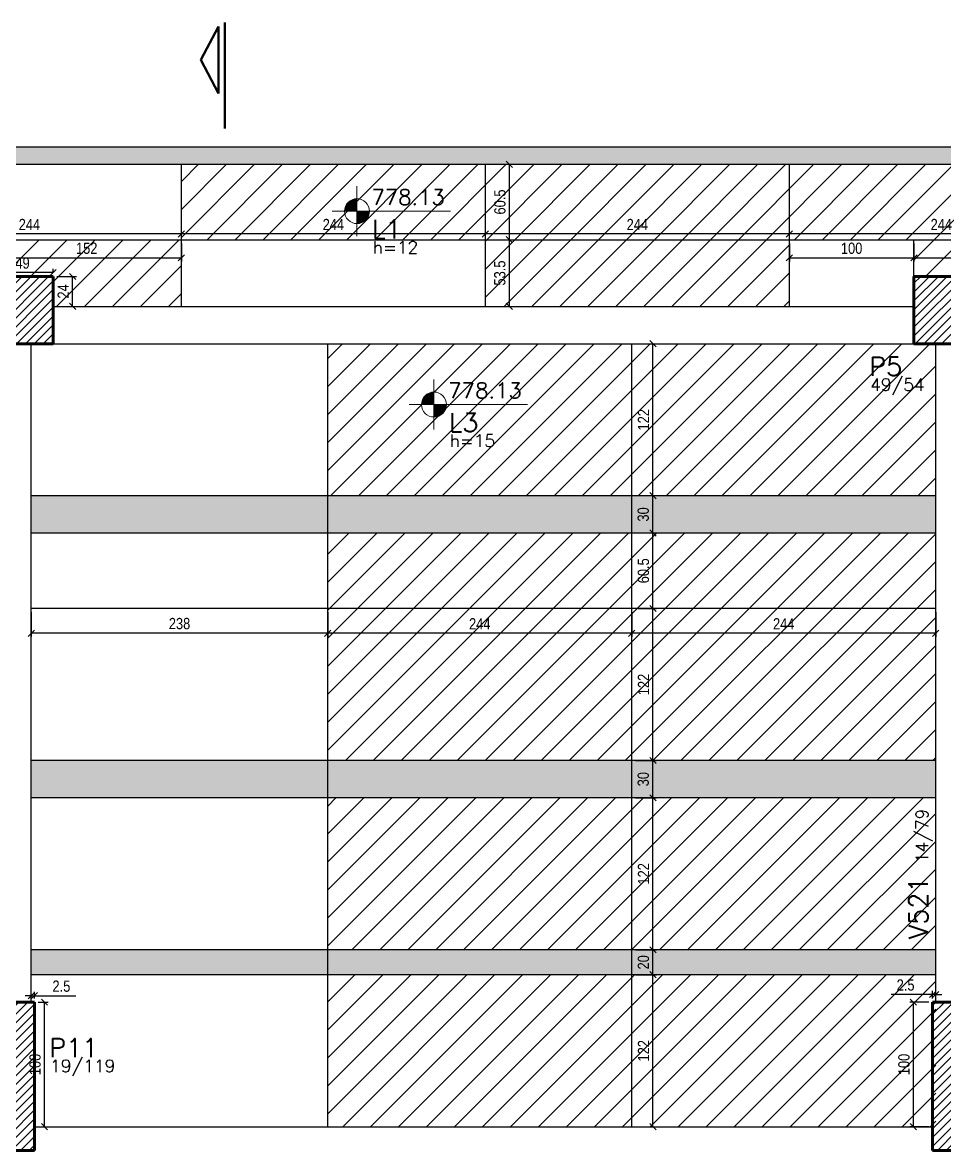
# Model space of a CAD drawing. Extents: x 8513 to 14085, y 7177 to 10799.
# Drawn here: x 10647 to 11387, y 9009 to 9914 of the extents above; entities that cross this region are included whole.
import ezdxf

# ---------------------------------------------------------------- set-up
doc = ezdxf.new("R2010")
doc.units = 0
doc.layers.add('COTA', color=241, linetype='Continuous')
doc.layers.add('Painéis', color=200, linetype='Continuous')
for name, color, linetype, lineweight in [('EST-LAJE-TEXT', 7, 'Continuous', 9), ('EST-PILAR', 7, 'Continuous', 9), ('EST-PILAR-CUT', 7, 'Continuous', 60), ('EST-PILAR-TEXT', 7, 'Continuous', 9), ('EST-SIMB', 7, 'Continuous', 9), ('EST-VIGA', 7, 'Continuous', 30), ('EST-VIGA-TEXT', 7, 'Continuous', 9), ('Hachura', 253, 'Continuous', 9), ('REAPROVEITAMENTO', 7, 'Continuous', 9)]:
    doc.layers.add(name, color=color, linetype=linetype, lineweight=lineweight)
doc.styles.add('COTA TECNICA-50', font='techl___.ttf', dxfattribs={"height": 9})
doc.styles.add('RomanS_IV50', font='romans_IV50.ttf', dxfattribs={"height": 11.25})
doc.styles.add('RomanS_IV50_B', font='', dxfattribs={"height": 18.75})
doc.styles.add('RomanS_IV50_B_1', font='', dxfattribs={"height": 22.5})
doc.styles.get('RomanS_IV50_B').set_extended_font_data('RomanS_IV50', bold=True)
doc.styles.get('RomanS_IV50_B_1').set_extended_font_data('RomanS_IV50', bold=True)
doc.dimstyles.new('PAINEL', dxfattribs={"dimtxt": 9, "dimasz": 5, "dimexe": 3, "dimexo": 3, "dimgap": 3, "dimtad": 1, "dimdec": 1, "dimzin": 12, "dimdsep": 46, "dimtxsty": 'COTA TECNICA-50', "dimblk": 'OBLIQUE', "dimcen": 0, "dimclrd": 4, "dimclre": 4, "dimclrt": 1, "dimadec": 1, "dimazin": 3, "dimtfac": 1, "dimtdec": 1, "dimtmove": 0, "dimatfit": 3, "dimldrblk": 'OBLIQUE', "dimfxl": 1, "dimtolj": 1, "dimtzin": 12, "dimarcsym": 0})
pattern_1 = [(45, (9894.671, 8930.102), (-3.535534, 3.535534), [])]

# ---------------------------------------------------------------- blocks, each defined once
blk = doc.blocks.new('TQS - Pilar retangular - 19_0 x 119_0-2610841-2º PAVIMENTO')
at = {"layer": 'EST-PILAR'}
h = blk.add_hatch(dxfattribs=at)
h.set_pattern_fill('FP_2', color=256, style=0, pattern_type=2)
h.set_pattern_definition([(45, (-1492, -138), (-3.535534, 3.535534), [])])
h.paths.add_polyline_path([(9.5, -59.5), (9.5, 59.5), (-9.5, 59.5), (-9.5, -59.5), (-0.53, -59.5)], flags=0)
at = {"layer": 'EST-PILAR-CUT'}
for p, q in [((-9.5, 59.5), (9.5, 59.5)), ((-9.5, -59.5), (-9.5, 59.5)), ((9.5, 59.5), (9.5, -59.5)), ((9.5, -59.5), (-9.5, -59.5))]:
    blk.add_line(p, q, dxfattribs=at)
blk = doc.blocks.new('FA_Floor_TAG_SURVEY_R01 - NIV_TIT_H_TXT1__TXT2-2303193-2º PAVIMENTO')
at = {"layer": 'EST-LAJE-TEXT'}
h = blk.add_hatch(color=256, dxfattribs=at)
edge = h.paths.add_edge_path(flags=0)
edge.add_line((-0.28, 0.405), (-0.48, 0.405))
edge.add_arc((-0.28, 0.405), 0.2, 90, 180, ccw=False)
edge.add_line((-0.28, 0.605), (-0.28, 0.405))
h = blk.add_hatch(color=256, dxfattribs=at)
edge = h.paths.add_edge_path(flags=0)
edge.add_line((-0.28, 0.405), (-0.08, 0.405))
edge.add_arc((-0.28, 0.405), 0.2, -90, 0, ccw=False)
edge.add_line((-0.28, 0.205), (-0.28, 0.405))
for p, q in [((-0.28, 0.005), (-0.28, 0.805)), ((-0.28, 0.405), (-0.68, 0.405)), ((-0.28, 0.405), (1.22, 0.405))]:
    blk.add_line(p, q, dxfattribs=at)
blk.add_circle((-0.28, 0.405), 0.2, dxfattribs=at)
blk = doc.blocks.new('Section - SETA_SEM NUMERO-2368619-2º PAVIMENTO')
at = {"layer": 'EST-SIMB', "lineweight": 50}
for p, q in [((-1.138, 0.103), (-0.6, 0.389)), ((-0.6, 0.389), (-0.062, 0.103)), ((0, 0), (-1.2, 0)), ((-1.138, 0.103), (-0.062, 0.103)), ((0, 0), (0.5, 0))]:
    blk.add_line(p, q, dxfattribs=at)
blk = doc.blocks.new('_Oblique')
at = {"color": 0, "linetype": 'ByBlock', "lineweight": -2}
blk.add_line((-0.5, -0.5), (0.5, 0.5), dxfattribs=at)
blk = doc.blocks.new('*D20')
at = {"layer": 'COTA', "color": 4, "lineweight": -2, "transparency": 16777216}
for p, q in [((10659.17, 9127.6), (10667.32, 9127.6)), ((10664.32, 9027.6), (10664.32, 9127.6)), ((10659.17, 9027.6), (10667.32, 9027.6))]:
    blk.add_line(p, q, dxfattribs=at)
at = {"layer": 'Defpoints', "color": 0, "transparency": 16777216}
for p in [(10656.17, 9127.6), (10664.32, 9127.6), (10656.17, 9027.6)]:
    blk.add_point(p, dxfattribs=at)
at = {"layer": 'COTA', "color": 4, "lineweight": -2, "transparency": 16777216, "xscale": 5, "yscale": 5, "zscale": 5}
for p, rotation in [((10664.32, 9127.6), 90), ((10664.32, 9027.6), 270)]:
    blk.add_blockref('_Oblique', p, dxfattribs=dict(at, rotation=rotation))
at = {"layer": 'COTA', "color": 1, "transparency": 16777216, "insert": (10656.73, 9077.6), "char_height": 9, "attachment_point": 5, "rotation": 90, "style": 'COTA TECNICA-50'}
blk.add_mtext('\\A1;100', dxfattribs=at)
blk = doc.blocks.new('*D21')
at = {"layer": 'COTA', "color": 4, "lineweight": -2, "transparency": 16777216}
for p, q in [((10653.67, 9130.6), (10653.67, 9135.81)), ((10656.17, 9130.6), (10656.17, 9135.81)), ((10653.67, 9132.81), (10648.67, 9132.81)), ((10653.67, 9132.81), (10656.17, 9132.81)), ((10656.17, 9132.81), (10689.53, 9132.81))]:
    blk.add_line(p, q, dxfattribs=at)
at = {"layer": 'Defpoints', "color": 0, "transparency": 16777216}
for p in [(10653.67, 9127.6), (10656.17, 9132.81), (10656.17, 9127.6)]:
    blk.add_point(p, dxfattribs=at)
at = {"layer": 'COTA', "color": 4, "lineweight": -2, "transparency": 16777216, "xscale": 5, "yscale": 5, "zscale": 5}
blk.add_blockref('_Oblique', (10653.67, 9132.81), dxfattribs=at)
at = {"layer": 'COTA', "color": 4, "lineweight": -2, "transparency": 16777216, "xscale": 5, "yscale": 5, "zscale": 5, "rotation": 180}
blk.add_blockref('_Oblique', (10656.17, 9132.81), dxfattribs=at)
at = {"layer": 'COTA', "color": 1, "transparency": 16777216, "insert": (10677.85, 9140.41), "char_height": 9, "attachment_point": 5, "style": 'COTA TECNICA-50'}
blk.add_mtext('\\A1;2.5', dxfattribs=at)
blk = doc.blocks.new('*D22')
at = {"layer": 'COTA', "color": 4, "lineweight": -2, "transparency": 16777216}
for p, q in [((11374.17, 9127.6), (11358.78, 9127.6)), ((11361.78, 9027.6), (11361.78, 9127.6)), ((11374.17, 9027.6), (11358.78, 9027.6))]:
    blk.add_line(p, q, dxfattribs=at)
at = {"layer": 'Defpoints', "color": 0, "transparency": 16777216}
for p in [(11361.78, 9127.6), (11377.17, 9127.6), (11377.17, 9027.6)]:
    blk.add_point(p, dxfattribs=at)
at = {"layer": 'COTA', "color": 4, "lineweight": -2, "transparency": 16777216, "xscale": 5, "yscale": 5, "zscale": 5}
for p, rotation in [((11361.78, 9127.6), 90), ((11361.78, 9027.6), 270)]:
    blk.add_blockref('_Oblique', p, dxfattribs=dict(at, rotation=rotation))
at = {"layer": 'COTA', "color": 1, "transparency": 16777216, "insert": (11354.19, 9077.6), "char_height": 9, "attachment_point": 5, "rotation": 90, "style": 'COTA TECNICA-50'}
blk.add_mtext('\\A1;100', dxfattribs=at)
blk = doc.blocks.new('*D23')
at = {"layer": 'COTA', "color": 4, "lineweight": -2, "transparency": 16777216}
for p, q in [((11377.17, 9130.6), (11377.17, 9136.73)), ((11379.67, 9130.6), (11379.67, 9136.73)), ((11377.17, 9133.73), (11343.82, 9133.73)), ((11379.67, 9133.73), (11377.17, 9133.73)), ((11379.67, 9133.73), (11384.67, 9133.73))]:
    blk.add_line(p, q, dxfattribs=at)
at = {"layer": 'Defpoints', "color": 0, "transparency": 16777216}
for p in [(11377.17, 9133.73), (11377.17, 9127.6), (11379.67, 9127.6)]:
    blk.add_point(p, dxfattribs=at)
at = {"layer": 'COTA', "color": 4, "lineweight": -2, "transparency": 16777216, "xscale": 5, "yscale": 5, "zscale": 5}
blk.add_blockref('_Oblique', (11377.17, 9133.73), dxfattribs=at)
at = {"layer": 'COTA', "color": 4, "lineweight": -2, "transparency": 16777216, "xscale": 5, "yscale": 5, "zscale": 5, "rotation": 180}
blk.add_blockref('_Oblique', (11379.67, 9133.73), dxfattribs=at)
at = {"layer": 'COTA', "color": 1, "transparency": 16777216, "insert": (11355.49, 9141.33), "char_height": 9, "attachment_point": 5, "style": 'COTA TECNICA-50'}
blk.add_mtext('\\A1;2.5', dxfattribs=at)
blk = doc.blocks.new('*D53')
at = {"layer": 'COTA', "color": 4, "lineweight": -2, "transparency": 16777216}
for p, q in [((10622.17, 9713.1), (10622.17, 9716.21)), ((10671.17, 9713.1), (10671.17, 9716.21)), ((10671.17, 9713.21), (10622.17, 9713.21))]:
    blk.add_line(p, q, dxfattribs=at)
at = {"layer": 'Defpoints', "color": 0, "transparency": 16777216}
for p in [(10622.17, 9713.21), (10622.17, 9710.1), (10671.17, 9710.1)]:
    blk.add_point(p, dxfattribs=at)
at = {"layer": 'COTA', "color": 4, "lineweight": -2, "transparency": 16777216, "xscale": 5, "yscale": 5, "zscale": 5, "rotation": 180}
blk.add_blockref('_Oblique', (10622.17, 9713.21), dxfattribs=at)
at = {"layer": 'COTA', "color": 4, "lineweight": -2, "transparency": 16777216, "xscale": 5, "yscale": 5, "zscale": 5}
blk.add_blockref('_Oblique', (10671.17, 9713.21), dxfattribs=at)
at = {"layer": 'COTA', "color": 1, "transparency": 16777216, "insert": (10646.67, 9720.8), "char_height": 9, "attachment_point": 5, "style": 'COTA TECNICA-50'}
blk.add_mtext('\\A1;49', dxfattribs=at)
blk = doc.blocks.new('*D54')
at = {"layer": 'COTA', "color": 4, "lineweight": -2, "transparency": 16777216}
for p, q in [((10674.17, 9710.1), (10689.87, 9710.1)), ((10686.87, 9686.1), (10686.87, 9710.1)), ((10674.17, 9686.1), (10689.87, 9686.1))]:
    blk.add_line(p, q, dxfattribs=at)
at = {"layer": 'Defpoints', "color": 0, "transparency": 16777216}
for p in [(10671.17, 9710.1), (10686.87, 9710.1), (10671.17, 9686.1)]:
    blk.add_point(p, dxfattribs=at)
at = {"layer": 'COTA', "color": 4, "lineweight": -2, "transparency": 16777216, "xscale": 5, "yscale": 5, "zscale": 5}
for p, rotation in [((10686.87, 9710.1), 90), ((10686.87, 9686.1), 270)]:
    blk.add_blockref('_Oblique', p, dxfattribs=dict(at, rotation=rotation))
at = {"layer": 'COTA', "color": 1, "transparency": 16777216, "insert": (10679.3, 9698.1), "char_height": 9, "attachment_point": 5, "rotation": 90, "style": 'COTA TECNICA-50'}
blk.add_mtext('\\A1;24', dxfattribs=at)
blk = doc.blocks.new('*D55')
at = {"layer": 'COTA', "color": 4, "lineweight": -2, "transparency": 16777216}
for p, q in [((10622.17, 9713.1), (10622.17, 9716.21)), ((10671.17, 9713.1), (10671.17, 9716.21)), ((10671.17, 9713.21), (10622.17, 9713.21))]:
    blk.add_line(p, q, dxfattribs=at)
at = {"layer": 'Defpoints', "color": 0, "transparency": 16777216}
for p in [(10622.17, 9713.21), (10622.17, 9710.1), (10671.17, 9710.1)]:
    blk.add_point(p, dxfattribs=at)
at = {"layer": 'COTA', "color": 4, "lineweight": -2, "transparency": 16777216, "xscale": 5, "yscale": 5, "zscale": 5, "rotation": 180}
blk.add_blockref('_Oblique', (10622.17, 9713.21), dxfattribs=at)
at = {"layer": 'COTA', "color": 4, "lineweight": -2, "transparency": 16777216, "xscale": 5, "yscale": 5, "zscale": 5}
blk.add_blockref('_Oblique', (10671.17, 9713.21), dxfattribs=at)
at = {"layer": 'COTA', "color": 1, "transparency": 16777216, "insert": (10646.67, 9720.8), "char_height": 9, "attachment_point": 5, "style": 'COTA TECNICA-50'}
blk.add_mtext('\\A1;49', dxfattribs=at)
blk = doc.blocks.new('*D56')
at = {"layer": 'COTA', "color": 4, "lineweight": -2, "transparency": 16777216}
for p, q in [((10674.17, 9710.1), (10689.87, 9710.1)), ((10686.87, 9686.1), (10686.87, 9710.1)), ((10674.17, 9686.1), (10689.87, 9686.1))]:
    blk.add_line(p, q, dxfattribs=at)
at = {"layer": 'Defpoints', "color": 0, "transparency": 16777216}
for p in [(10671.17, 9710.1), (10686.87, 9710.1), (10671.17, 9686.1)]:
    blk.add_point(p, dxfattribs=at)
at = {"layer": 'COTA', "color": 4, "lineweight": -2, "transparency": 16777216, "xscale": 5, "yscale": 5, "zscale": 5}
for p, rotation in [((10686.87, 9710.1), 90), ((10686.87, 9686.1), 270)]:
    blk.add_blockref('_Oblique', p, dxfattribs=dict(at, rotation=rotation))
at = {"layer": 'COTA', "color": 1, "transparency": 16777216, "insert": (10679.3, 9698.1), "char_height": 9, "attachment_point": 5, "rotation": 90, "style": 'COTA TECNICA-50'}
blk.add_mtext('\\A1;24', dxfattribs=at)
blk = doc.blocks.new('*D65')
at = {"layer": 'COTA', "color": 4, "lineweight": -2, "transparency": 16777216}
blk.add_line((11506.17, 9744.23), (11262.17, 9744.23), dxfattribs=at)
at = {"layer": 'Defpoints', "color": 0, "transparency": 16777216}
for p in [(11262.17, 9744.23), (11262.17, 9744.23), (11506.17, 9744.23)]:
    blk.add_point(p, dxfattribs=at)
at = {"layer": 'COTA', "color": 4, "lineweight": -2, "transparency": 16777216, "xscale": 5, "yscale": 5, "zscale": 5, "rotation": 180}
blk.add_blockref('_Oblique', (11262.17, 9744.23), dxfattribs=at)
at = {"layer": 'COTA', "color": 4, "lineweight": -2, "transparency": 16777216, "xscale": 5, "yscale": 5, "zscale": 5}
blk.add_blockref('_Oblique', (11506.17, 9744.23), dxfattribs=at)
at = {"layer": 'COTA', "color": 1, "transparency": 16777216, "insert": (11384.17, 9751.79), "char_height": 9, "attachment_point": 5, "style": 'COTA TECNICA-50'}
blk.add_mtext('\\A1;244', dxfattribs=at)
blk = doc.blocks.new('*D66')
at = {"layer": 'COTA', "color": 4, "lineweight": -2, "transparency": 16777216}
for p, q in [((11018.17, 9742.6), (11018.17, 9747.23)), ((11262.17, 9744.23), (11018.17, 9744.23))]:
    blk.add_line(p, q, dxfattribs=at)
at = {"layer": 'Defpoints', "color": 0, "transparency": 16777216}
for p in [(11018.17, 9744.23), (11262.17, 9744.23), (11018.17, 9739.6)]:
    blk.add_point(p, dxfattribs=at)
at = {"layer": 'COTA', "color": 4, "lineweight": -2, "transparency": 16777216, "xscale": 5, "yscale": 5, "zscale": 5, "rotation": 180}
blk.add_blockref('_Oblique', (11018.17, 9744.23), dxfattribs=at)
at = {"layer": 'COTA', "color": 4, "lineweight": -2, "transparency": 16777216, "xscale": 5, "yscale": 5, "zscale": 5}
blk.add_blockref('_Oblique', (11262.17, 9744.23), dxfattribs=at)
at = {"layer": 'COTA', "color": 1, "transparency": 16777216, "insert": (11140.17, 9751.79), "char_height": 9, "attachment_point": 5, "style": 'COTA TECNICA-50'}
blk.add_mtext('\\A1;244', dxfattribs=at)
blk = doc.blocks.new('*D67')
at = {"layer": 'COTA', "color": 4, "lineweight": -2, "transparency": 16777216}
for p, q in [((10774.17, 9742.6), (10774.17, 9747.23)), ((11018.17, 9744.23), (10774.17, 9744.23)), ((11018.17, 9742.6), (11018.17, 9747.23))]:
    blk.add_line(p, q, dxfattribs=at)
at = {"layer": 'Defpoints', "color": 0, "transparency": 16777216}
for p in [(10774.17, 9744.23), (10774.17, 9739.6), (11018.17, 9739.6)]:
    blk.add_point(p, dxfattribs=at)
at = {"layer": 'COTA', "color": 4, "lineweight": -2, "transparency": 16777216, "xscale": 5, "yscale": 5, "zscale": 5, "rotation": 180}
blk.add_blockref('_Oblique', (10774.17, 9744.23), dxfattribs=at)
at = {"layer": 'COTA', "color": 4, "lineweight": -2, "transparency": 16777216, "xscale": 5, "yscale": 5, "zscale": 5}
blk.add_blockref('_Oblique', (11018.17, 9744.23), dxfattribs=at)
at = {"layer": 'COTA', "color": 1, "transparency": 16777216, "insert": (10896.17, 9751.79), "char_height": 9, "attachment_point": 5, "style": 'COTA TECNICA-50'}
blk.add_mtext('\\A1;244', dxfattribs=at)
blk = doc.blocks.new('*D68')
at = {"layer": 'COTA', "color": 4, "lineweight": -2, "transparency": 16777216}
for p, q in [((10530.17, 9742.6), (10530.17, 9747.23)), ((10774.17, 9744.23), (10530.17, 9744.23)), ((10774.17, 9742.6), (10774.17, 9747.23))]:
    blk.add_line(p, q, dxfattribs=at)
at = {"layer": 'Defpoints', "color": 0, "transparency": 16777216}
for p in [(10530.17, 9744.23), (10530.17, 9739.6), (10774.17, 9739.6)]:
    blk.add_point(p, dxfattribs=at)
at = {"layer": 'COTA', "color": 4, "lineweight": -2, "transparency": 16777216, "xscale": 5, "yscale": 5, "zscale": 5, "rotation": 180}
blk.add_blockref('_Oblique', (10530.17, 9744.23), dxfattribs=at)
at = {"layer": 'COTA', "color": 4, "lineweight": -2, "transparency": 16777216, "xscale": 5, "yscale": 5, "zscale": 5}
blk.add_blockref('_Oblique', (10774.17, 9744.23), dxfattribs=at)
at = {"layer": 'COTA', "color": 1, "transparency": 16777216, "insert": (10652.17, 9751.79), "char_height": 9, "attachment_point": 5, "style": 'COTA TECNICA-50'}
blk.add_mtext('\\A1;244', dxfattribs=at)
blk = doc.blocks.new('*D72')
at = {"layer": 'COTA', "color": 4, "lineweight": -2, "transparency": 16777216}
for p, q in [((10622.17, 9736.6), (10622.17, 9722.09)), ((10774.17, 9736.6), (10774.17, 9722.09)), ((10622.17, 9725.09), (10774.17, 9725.09))]:
    blk.add_line(p, q, dxfattribs=at)
at = {"layer": 'Defpoints', "color": 0, "transparency": 16777216}
for p in [(10622.17, 9739.6), (10774.17, 9739.6), (10774.17, 9725.09)]:
    blk.add_point(p, dxfattribs=at)
at = {"layer": 'COTA', "color": 4, "lineweight": -2, "transparency": 16777216, "xscale": 5, "yscale": 5, "zscale": 5, "rotation": 180}
blk.add_blockref('_Oblique', (10622.17, 9725.09), dxfattribs=at)
at = {"layer": 'COTA', "color": 4, "lineweight": -2, "transparency": 16777216, "xscale": 5, "yscale": 5, "zscale": 5}
blk.add_blockref('_Oblique', (10774.17, 9725.09), dxfattribs=at)
at = {"layer": 'COTA', "color": 1, "transparency": 16777216, "insert": (10698.17, 9732.69), "char_height": 9, "attachment_point": 5, "style": 'COTA TECNICA-50'}
blk.add_mtext('\\A1;152', dxfattribs=at)
blk = doc.blocks.new('*D74')
at = {"layer": 'COTA', "color": 4, "lineweight": -2, "transparency": 16777216}
for p, q in [((10622.17, 9736.6), (10622.17, 9722.09)), ((10774.17, 9736.6), (10774.17, 9722.09)), ((10622.17, 9725.09), (10774.17, 9725.09))]:
    blk.add_line(p, q, dxfattribs=at)
at = {"layer": 'Defpoints', "color": 0, "transparency": 16777216}
for p in [(10622.17, 9739.6), (10774.17, 9739.6), (10774.17, 9725.09)]:
    blk.add_point(p, dxfattribs=at)
at = {"layer": 'COTA', "color": 4, "lineweight": -2, "transparency": 16777216, "xscale": 5, "yscale": 5, "zscale": 5, "rotation": 180}
blk.add_blockref('_Oblique', (10622.17, 9725.09), dxfattribs=at)
at = {"layer": 'COTA', "color": 4, "lineweight": -2, "transparency": 16777216, "xscale": 5, "yscale": 5, "zscale": 5}
blk.add_blockref('_Oblique', (10774.17, 9725.09), dxfattribs=at)
at = {"layer": 'COTA', "color": 1, "transparency": 16777216, "insert": (10698.17, 9732.69), "char_height": 9, "attachment_point": 5, "style": 'COTA TECNICA-50'}
blk.add_mtext('\\A1;152', dxfattribs=at)
blk = doc.blocks.new('*D77')
at = {"layer": 'COTA', "color": 4, "lineweight": -2, "transparency": 16777216}
for p, q in [((11262.17, 9736.6), (11262.17, 9722.09)), ((11362.17, 9736.6), (11362.17, 9722.09)), ((11262.17, 9725.09), (11362.17, 9725.09))]:
    blk.add_line(p, q, dxfattribs=at)
at = {"layer": 'Defpoints', "color": 0, "transparency": 16777216}
for p in [(11262.17, 9739.6), (11362.17, 9739.6), (11362.17, 9725.09)]:
    blk.add_point(p, dxfattribs=at)
at = {"layer": 'COTA', "color": 4, "lineweight": -2, "transparency": 16777216, "xscale": 5, "yscale": 5, "zscale": 5, "rotation": 180}
blk.add_blockref('_Oblique', (11262.17, 9725.09), dxfattribs=at)
at = {"layer": 'COTA', "color": 4, "lineweight": -2, "transparency": 16777216, "xscale": 5, "yscale": 5, "zscale": 5}
blk.add_blockref('_Oblique', (11362.17, 9725.09), dxfattribs=at)
at = {"layer": 'COTA', "color": 1, "transparency": 16777216, "insert": (11312.17, 9732.68), "char_height": 9, "attachment_point": 5, "style": 'COTA TECNICA-50'}
blk.add_mtext('\\A1;100', dxfattribs=at)
blk = doc.blocks.new('*D78')
at = {"layer": 'COTA', "color": 4, "lineweight": -2, "transparency": 16777216}
for p, q in [((11362.17, 9736.6), (11362.17, 9722.09)), ((11506.17, 9736.6), (11506.17, 9722.09)), ((11362.17, 9725.09), (11506.17, 9725.09))]:
    blk.add_line(p, q, dxfattribs=at)
at = {"layer": 'Defpoints', "color": 0, "transparency": 16777216}
for p in [(11362.17, 9739.6), (11506.17, 9739.6), (11506.17, 9725.09)]:
    blk.add_point(p, dxfattribs=at)
at = {"layer": 'COTA', "color": 4, "lineweight": -2, "transparency": 16777216, "xscale": 5, "yscale": 5, "zscale": 5, "rotation": 180}
blk.add_blockref('_Oblique', (11362.17, 9725.09), dxfattribs=at)
at = {"layer": 'COTA', "color": 4, "lineweight": -2, "transparency": 16777216, "xscale": 5, "yscale": 5, "zscale": 5}
blk.add_blockref('_Oblique', (11506.17, 9725.09), dxfattribs=at)
at = {"layer": 'COTA', "color": 1, "transparency": 16777216, "insert": (11434.17, 9732.65), "char_height": 9, "attachment_point": 5, "style": 'COTA TECNICA-50'}
blk.add_mtext('\\A1;144', dxfattribs=at)
blk = doc.blocks.new('*D90')
at = {"layer": 'COTA', "color": 4, "lineweight": -2, "transparency": 16777216}
for p, q in [((11135.67, 9440.6), (11135.67, 9420.72)), ((11379.67, 9440.6), (11379.67, 9420.72)), ((11379.67, 9423.72), (11135.67, 9423.72))]:
    blk.add_line(p, q, dxfattribs=at)
at = {"layer": 'Defpoints', "color": 0, "transparency": 16777216}
for p in [(11135.67, 9443.6), (11379.67, 9443.6), (11135.67, 9423.72)]:
    blk.add_point(p, dxfattribs=at)
at = {"layer": 'COTA', "color": 4, "lineweight": -2, "transparency": 16777216, "xscale": 5, "yscale": 5, "zscale": 5, "rotation": 180}
blk.add_blockref('_Oblique', (11135.67, 9423.72), dxfattribs=at)
at = {"layer": 'COTA', "color": 4, "lineweight": -2, "transparency": 16777216, "xscale": 5, "yscale": 5, "zscale": 5}
blk.add_blockref('_Oblique', (11379.67, 9423.72), dxfattribs=at)
at = {"layer": 'COTA', "color": 1, "transparency": 16777216, "insert": (11257.67, 9431.29), "char_height": 9, "attachment_point": 5, "style": 'COTA TECNICA-50'}
blk.add_mtext('\\A1;244', dxfattribs=at)
blk = doc.blocks.new('*D91')
at = {"layer": 'COTA', "color": 4, "lineweight": -2, "transparency": 16777216}
for p, q in [((10891.67, 9440.6), (10891.67, 9420.72)), ((11135.67, 9440.6), (11135.67, 9420.72)), ((11135.67, 9423.72), (10891.67, 9423.72))]:
    blk.add_line(p, q, dxfattribs=at)
at = {"layer": 'Defpoints', "color": 0, "transparency": 16777216}
for p in [(10891.67, 9443.6), (11135.67, 9443.6), (10891.67, 9423.72)]:
    blk.add_point(p, dxfattribs=at)
at = {"layer": 'COTA', "color": 4, "lineweight": -2, "transparency": 16777216, "xscale": 5, "yscale": 5, "zscale": 5, "rotation": 180}
blk.add_blockref('_Oblique', (10891.67, 9423.72), dxfattribs=at)
at = {"layer": 'COTA', "color": 4, "lineweight": -2, "transparency": 16777216, "xscale": 5, "yscale": 5, "zscale": 5}
blk.add_blockref('_Oblique', (11135.67, 9423.72), dxfattribs=at)
at = {"layer": 'COTA', "color": 1, "transparency": 16777216, "insert": (11013.67, 9431.29), "char_height": 9, "attachment_point": 5, "style": 'COTA TECNICA-50'}
blk.add_mtext('\\A1;244', dxfattribs=at)
blk = doc.blocks.new('*D92')
at = {"layer": 'COTA', "color": 4, "lineweight": -2, "transparency": 16777216}
for p, q in [((10653.67, 9440.6), (10653.67, 9420.72)), ((10891.67, 9440.6), (10891.67, 9420.72)), ((10891.67, 9423.72), (10653.67, 9423.72))]:
    blk.add_line(p, q, dxfattribs=at)
at = {"layer": 'Defpoints', "color": 0, "transparency": 16777216}
for p in [(10653.67, 9443.6), (10891.67, 9443.6), (10653.67, 9423.72)]:
    blk.add_point(p, dxfattribs=at)
at = {"layer": 'COTA', "color": 4, "lineweight": -2, "transparency": 16777216, "xscale": 5, "yscale": 5, "zscale": 5, "rotation": 180}
blk.add_blockref('_Oblique', (10653.67, 9423.72), dxfattribs=at)
at = {"layer": 'COTA', "color": 4, "lineweight": -2, "transparency": 16777216, "xscale": 5, "yscale": 5, "zscale": 5}
blk.add_blockref('_Oblique', (10891.67, 9423.72), dxfattribs=at)
at = {"layer": 'COTA', "color": 1, "transparency": 16777216, "insert": (10772.67, 9431.44), "char_height": 9, "attachment_point": 5, "style": 'COTA TECNICA-50'}
blk.add_mtext('\\A1;238', dxfattribs=at)
blk = doc.blocks.new('*D197')
at = {"layer": 'COTA', "color": 4, "lineweight": -2, "transparency": 16777216}
for p, q in [((11021.17, 9739.6), (11040.49, 9739.6)), ((11037.49, 9686.1), (11037.49, 9739.6)), ((11021.17, 9686.1), (11040.49, 9686.1))]:
    blk.add_line(p, q, dxfattribs=at)
at = {"layer": 'Defpoints', "color": 0, "transparency": 16777216}
for p in [(11018.17, 9739.6), (11037.49, 9739.6), (11018.17, 9686.1)]:
    blk.add_point(p, dxfattribs=at)
at = {"layer": 'COTA', "color": 4, "lineweight": -2, "transparency": 16777216, "xscale": 5, "yscale": 5, "zscale": 5}
for p, rotation in [((11037.49, 9739.6), 90), ((11037.49, 9686.1), 270)]:
    blk.add_blockref('_Oblique', p, dxfattribs=dict(at, rotation=rotation))
at = {"layer": 'COTA', "color": 1, "transparency": 16777216, "insert": (11029.79, 9712.85), "char_height": 9, "attachment_point": 5, "rotation": 90, "style": 'COTA TECNICA-50'}
blk.add_mtext('\\A1;53.5', dxfattribs=at)
blk = doc.blocks.new('*D198')
at = {"layer": 'COTA', "color": 4, "lineweight": -2, "transparency": 16777216}
for p, q in [((11021.17, 9800.1), (11040.49, 9800.1)), ((11037.49, 9739.6), (11037.49, 9800.1)), ((11021.17, 9739.6), (11040.49, 9739.6))]:
    blk.add_line(p, q, dxfattribs=at)
at = {"layer": 'Defpoints', "color": 0, "transparency": 16777216}
for p in [(11018.17, 9800.1), (11037.49, 9800.1), (11018.17, 9739.6)]:
    blk.add_point(p, dxfattribs=at)
at = {"layer": 'COTA', "color": 4, "lineweight": -2, "transparency": 16777216, "xscale": 5, "yscale": 5, "zscale": 5}
for p, rotation in [((11037.49, 9800.1), 90), ((11037.49, 9739.6), 270)]:
    blk.add_blockref('_Oblique', p, dxfattribs=dict(at, rotation=rotation))
at = {"layer": 'COTA', "color": 1, "transparency": 16777216, "insert": (11029.89, 9769.85), "char_height": 9, "attachment_point": 5, "rotation": 90, "style": 'COTA TECNICA-50'}
blk.add_mtext('\\A1;60.5', dxfattribs=at)
blk = doc.blocks.new('*D230')
at = {"layer": 'COTA', "color": 4, "lineweight": -2, "transparency": 16777216}
for p, q in [((11138.67, 9149.6), (11155.64, 9149.6)), ((11152.64, 9027.6), (11152.64, 9149.6)), ((11138.67, 9027.6), (11155.64, 9027.6))]:
    blk.add_line(p, q, dxfattribs=at)
at = {"layer": 'Defpoints', "color": 0, "transparency": 16777216}
for p in [(11135.67, 9149.6), (11152.64, 9149.6), (11135.67, 9027.6)]:
    blk.add_point(p, dxfattribs=at)
at = {"layer": 'COTA', "color": 4, "lineweight": -2, "transparency": 16777216, "xscale": 5, "yscale": 5, "zscale": 5}
for p, rotation in [((11152.64, 9149.6), 90), ((11152.64, 9027.6), 270)]:
    blk.add_blockref('_Oblique', p, dxfattribs=dict(at, rotation=rotation))
at = {"layer": 'COTA', "color": 1, "transparency": 16777216, "insert": (11145.09, 9088.6), "char_height": 9, "attachment_point": 5, "rotation": 90, "style": 'COTA TECNICA-50'}
blk.add_mtext('\\A1;122', dxfattribs=at)
blk = doc.blocks.new('*D231')
at = {"layer": 'COTA', "color": 4, "lineweight": -2, "transparency": 16777216}
for p, q in [((11138.67, 9169.6), (11155.64, 9169.6)), ((11152.64, 9149.6), (11152.64, 9169.6)), ((11138.67, 9149.6), (11155.64, 9149.6))]:
    blk.add_line(p, q, dxfattribs=at)
at = {"layer": 'Defpoints', "color": 0, "transparency": 16777216}
for p in [(11135.67, 9169.6), (11152.64, 9169.6), (11135.67, 9149.6)]:
    blk.add_point(p, dxfattribs=at)
at = {"layer": 'COTA', "color": 4, "lineweight": -2, "transparency": 16777216, "xscale": 5, "yscale": 5, "zscale": 5}
for p, rotation in [((11152.64, 9169.6), 90), ((11152.64, 9149.6), 270)]:
    blk.add_blockref('_Oblique', p, dxfattribs=dict(at, rotation=rotation))
at = {"layer": 'COTA', "color": 1, "transparency": 16777216, "insert": (11145.05, 9159.6), "char_height": 9, "attachment_point": 5, "rotation": 90, "style": 'COTA TECNICA-50'}
blk.add_mtext('\\A1;20', dxfattribs=at)
blk = doc.blocks.new('*D232')
at = {"layer": 'COTA', "color": 4, "lineweight": -2, "transparency": 16777216}
for p, q in [((11138.67, 9291.6), (11155.64, 9291.6)), ((11152.64, 9169.6), (11152.64, 9291.6)), ((11138.67, 9169.6), (11155.64, 9169.6))]:
    blk.add_line(p, q, dxfattribs=at)
at = {"layer": 'Defpoints', "color": 0, "transparency": 16777216}
for p in [(11135.67, 9291.6), (11152.64, 9291.6), (11135.67, 9169.6)]:
    blk.add_point(p, dxfattribs=at)
at = {"layer": 'COTA', "color": 4, "lineweight": -2, "transparency": 16777216, "xscale": 5, "yscale": 5, "zscale": 5}
for p, rotation in [((11152.64, 9291.6), 90), ((11152.64, 9169.6), 270)]:
    blk.add_blockref('_Oblique', p, dxfattribs=dict(at, rotation=rotation))
at = {"layer": 'COTA', "color": 1, "transparency": 16777216, "insert": (11145.09, 9230.6), "char_height": 9, "attachment_point": 5, "rotation": 90, "style": 'COTA TECNICA-50'}
blk.add_mtext('\\A1;122', dxfattribs=at)
blk = doc.blocks.new('*D233')
at = {"layer": 'COTA', "color": 4, "lineweight": -2, "transparency": 16777216}
for p, q in [((11138.67, 9321.6), (11155.64, 9321.6)), ((11152.64, 9291.6), (11152.64, 9321.6)), ((11138.67, 9291.6), (11155.64, 9291.6))]:
    blk.add_line(p, q, dxfattribs=at)
at = {"layer": 'Defpoints', "color": 0, "transparency": 16777216}
for p in [(11135.67, 9321.6), (11152.64, 9321.6), (11135.67, 9291.6)]:
    blk.add_point(p, dxfattribs=at)
at = {"layer": 'COTA', "color": 4, "lineweight": -2, "transparency": 16777216, "xscale": 5, "yscale": 5, "zscale": 5}
for p, rotation in [((11152.64, 9321.6), 90), ((11152.64, 9291.6), 270)]:
    blk.add_blockref('_Oblique', p, dxfattribs=dict(at, rotation=rotation))
at = {"layer": 'COTA', "color": 1, "transparency": 16777216, "insert": (11144.94, 9306.6), "char_height": 9, "attachment_point": 5, "rotation": 90, "style": 'COTA TECNICA-50'}
blk.add_mtext('\\A1;30', dxfattribs=at)
blk = doc.blocks.new('*D234')
at = {"layer": 'COTA', "color": 4, "lineweight": -2, "transparency": 16777216}
for p, q in [((11140.64, 9443.6), (11155.64, 9443.6)), ((11152.64, 9321.6), (11152.64, 9443.6)), ((11138.67, 9321.6), (11155.64, 9321.6))]:
    blk.add_line(p, q, dxfattribs=at)
at = {"layer": 'Defpoints', "color": 0, "transparency": 16777216}
for p in [(11137.64, 9443.6), (11152.64, 9443.6), (11135.67, 9321.6)]:
    blk.add_point(p, dxfattribs=at)
at = {"layer": 'COTA', "color": 4, "lineweight": -2, "transparency": 16777216, "xscale": 5, "yscale": 5, "zscale": 5}
for p, rotation in [((11152.64, 9443.6), 90), ((11152.64, 9321.6), 270)]:
    blk.add_blockref('_Oblique', p, dxfattribs=dict(at, rotation=rotation))
at = {"layer": 'COTA', "color": 1, "transparency": 16777216, "insert": (11145.09, 9382.6), "char_height": 9, "attachment_point": 5, "rotation": 90, "style": 'COTA TECNICA-50'}
blk.add_mtext('\\A1;122', dxfattribs=at)
blk = doc.blocks.new('*D235')
at = {"layer": 'COTA', "color": 4, "lineweight": -2, "transparency": 16777216}
for p, q in [((11152.64, 9443.6), (11152.64, 9504.1)), ((11140.64, 9443.6), (11155.64, 9443.6))]:
    blk.add_line(p, q, dxfattribs=at)
at = {"layer": 'Defpoints', "color": 0, "transparency": 16777216}
for p in [(11152.64, 9504.1), (11152.64, 9504.1), (11137.64, 9443.6)]:
    blk.add_point(p, dxfattribs=at)
at = {"layer": 'COTA', "color": 4, "lineweight": -2, "transparency": 16777216, "xscale": 5, "yscale": 5, "zscale": 5}
for p, rotation in [((11152.64, 9504.1), 90), ((11152.64, 9443.6), 270)]:
    blk.add_blockref('_Oblique', p, dxfattribs=dict(at, rotation=rotation))
at = {"layer": 'COTA', "color": 1, "transparency": 16777216, "insert": (11145.04, 9473.85), "char_height": 9, "attachment_point": 5, "rotation": 90, "style": 'COTA TECNICA-50'}
blk.add_mtext('\\A1;60.5', dxfattribs=at)
blk = doc.blocks.new('*D236')
at = {"layer": 'COTA', "color": 4, "lineweight": -2, "transparency": 16777216}
blk.add_line((11152.64, 9504.1), (11152.64, 9534.1), dxfattribs=at)
at = {"layer": 'Defpoints', "color": 0, "transparency": 16777216}
for p in [(11152.64, 9534.1), (11152.64, 9534.1), (11152.64, 9504.1)]:
    blk.add_point(p, dxfattribs=at)
at = {"layer": 'COTA', "color": 4, "lineweight": -2, "transparency": 16777216, "xscale": 5, "yscale": 5, "zscale": 5}
for p, rotation in [((11152.64, 9534.1), 90), ((11152.64, 9504.1), 270)]:
    blk.add_blockref('_Oblique', p, dxfattribs=dict(at, rotation=rotation))
at = {"layer": 'COTA', "color": 1, "transparency": 16777216, "insert": (11144.94, 9519.1), "char_height": 9, "attachment_point": 5, "rotation": 90, "style": 'COTA TECNICA-50'}
blk.add_mtext('\\A1;30', dxfattribs=at)
blk = doc.blocks.new('*D237')
at = {"layer": 'COTA', "color": 4, "lineweight": -2, "transparency": 16777216}
blk.add_line((11152.64, 9534.1), (11152.64, 9656.1), dxfattribs=at)
at = {"layer": 'Defpoints', "color": 0, "transparency": 16777216}
for p in [(11152.64, 9656.1), (11152.64, 9656.1), (11152.64, 9534.1)]:
    blk.add_point(p, dxfattribs=at)
at = {"layer": 'COTA', "color": 4, "lineweight": -2, "transparency": 16777216, "xscale": 5, "yscale": 5, "zscale": 5}
for p, rotation in [((11152.64, 9656.1), 90), ((11152.64, 9534.1), 270)]:
    blk.add_blockref('_Oblique', p, dxfattribs=dict(at, rotation=rotation))
at = {"layer": 'COTA', "color": 1, "transparency": 16777216, "insert": (11145.09, 9595.1), "char_height": 9, "attachment_point": 5, "rotation": 90, "style": 'COTA TECNICA-50'}
blk.add_mtext('\\A1;122', dxfattribs=at)

msp = doc.modelspace()

# ---------------------------------------------------------------- hatches: boundary and pattern name
at = {"layer": 'EST-PILAR'}
h = msp.add_hatch(dxfattribs=at)
h.set_pattern_fill('FP_1', color=5, style=0, pattern_type=2)
h.set_pattern_definition(pattern_1)
h.paths.add_polyline_path([(10671.171, 9656.102), (10671.171, 9710.102), (10622.171, 9710.102), (10622.171, 9656.102)], flags=0)
h = msp.add_hatch(dxfattribs=at)
h.set_pattern_fill('FP_1', color=5, style=0, pattern_type=2)
h.set_pattern_definition(pattern_1)
h.paths.add_polyline_path([(11362.171, 9656.102), (11411.171, 9656.102), (11411.171, 9710.102), (11362.171, 9710.102), (11362.171, 9665.585)], flags=0)
h = msp.add_hatch(dxfattribs=at)
h.set_pattern_fill('FP_1', color=5, style=0, pattern_type=2)
h.set_pattern_definition(pattern_1)
h.paths.add_polyline_path([(10656.171, 9008.602), (10656.171, 9127.602), (10637.171, 9127.602), (10637.171, 9008.602)], flags=0)
at = {"layer": 'EST-VIGA', "true_color": 0xe1e1e1}
msp.add_hatch(color=254, dxfattribs=at).paths.add_polyline_path([(12213.398, 9800.102), (12482.171, 9800.102), (12482.171, 9814.102), (9908.671, 9814.102), (9908.671, 9800.102), (11799.768, 9800.102)], flags=0)
at = {"layer": 'Hachura'}
h = msp.add_hatch(color=256, dxfattribs=at)
h.dxf.hatch_style = 1
h.paths.add_polyline_path([(11135.671, 9504.102), (11135.671, 9534.102), (11379.671, 9534.102), (11379.671, 9504.102)])
h.paths.add_polyline_path([(10891.671, 9504.102), (10891.671, 9534.102), (11135.671, 9534.102), (11135.671, 9504.102)])
h.paths.add_polyline_path([(10891.671, 9534.102), (10891.671, 9504.102), (10653.671, 9504.102), (10653.671, 9534.102)])
h.paths.add_polyline_path([(10891.671, 9321.602), (10891.671, 9291.602), (10653.671, 9291.602), (10653.671, 9321.602)])
h.paths.add_polyline_path([(11135.671, 9321.602), (11135.671, 9291.602), (10891.671, 9291.602), (10891.671, 9321.602)])
h.paths.add_polyline_path([(11135.671, 9291.602), (11135.671, 9321.602), (11379.671, 9321.602), (11379.671, 9291.602)])
h.paths.add_polyline_path([(11135.671, 9149.602), (11135.671, 9169.602), (11379.671, 9169.602), (11379.671, 9149.602)])
h.paths.add_polyline_path([(10891.671, 9149.602), (10891.671, 9169.602), (11135.671, 9169.602), (11135.671, 9149.602)])
h.paths.add_polyline_path([(10653.671, 9149.602), (10653.671, 9169.602), (10891.671, 9169.602), (10891.671, 9149.602)])
at = {"layer": 'REAPROVEITAMENTO'}
h = msp.add_hatch(dxfattribs=at)
h.set_pattern_fill('ANSI31', color=251, scale=5, style=0)
h.paths.add_polyline_path([(12238.171, 9800.102), (12238.171, 9739.602), (12482.171, 9739.602), (12482.171, 9800.102)])
h.paths.add_polyline_path([(12238.171, 9739.602), (12238.171, 9800.102), (11994.171, 9800.102), (11994.171, 9739.602)])
h.paths.add_polyline_path([(11994.171, 9739.602), (11994.171, 9800.102), (11750.171, 9800.102), (11750.171, 9739.602)])
h.paths.add_polyline_path([(11750.171, 9739.602), (11750.171, 9800.102), (11506.171, 9800.102), (11506.171, 9739.602)])
h.paths.add_polyline_path([(11506.171, 9739.602), (11506.171, 9800.102), (11262.171, 9800.102), (11262.171, 9739.602)])
h.paths.add_polyline_path([(11262.171, 9739.602), (11262.171, 9800.102), (11018.171, 9800.102), (11018.171, 9739.602)])
h.paths.add_polyline_path([(10774.171, 9800.102), (10774.171, 9739.602), (11018.171, 9739.602), (11018.171, 9800.102)])
h = msp.add_hatch(dxfattribs=at)
h.set_pattern_fill('ANSI31', color=251, scale=5, style=0)
h.paths.add_polyline_path([(10774.171, 9686.102), (10774.171, 9739.602), (10622.171, 9739.602), (10622.171, 9710.102), (10671.171, 9710.102), (10671.171, 9686.102)])
h.paths.add_polyline_path([(11506.171, 9686.102), (11506.171, 9739.602), (11362.171, 9739.602), (11362.171, 9710.102), (11411.171, 9710.102), (11411.171, 9686.102)])
h = msp.add_hatch(dxfattribs=at)
h.set_pattern_fill('ANSI31', color=251, scale=5, style=0)
h.paths.add_polyline_path([(11750.171, 9739.602), (11750.171, 9686.102), (11994.171, 9686.102), (11994.171, 9739.602)])
h.paths.add_polyline_path([(11506.171, 9739.602), (11506.171, 9686.102), (11750.171, 9686.102), (11750.171, 9739.602)])
h.paths.add_polyline_path([(11018.171, 9739.602), (11018.171, 9686.102), (11262.171, 9686.102), (11262.171, 9739.602)])
h = msp.add_hatch(dxfattribs=at)
h.set_pattern_fill('ANSI31', color=251, scale=5, style=0)
h.set_pattern_definition([(45, (978, -5e-12), (-11.22532, 11.22532), [])])
h.paths.add_polyline_path([(11135.671, 9534.102), (11135.671, 9656.102), (10901.671, 9656.102), (10891.671, 9656.102), (10891.671, 9534.102)])
h.paths.add_polyline_path([(11135.671, 9534.102), (11379.671, 9534.102), (11379.671, 9656.102), (11135.671, 9656.102)])
h.paths.add_polyline_path([(11379.671, 9443.602), (11379.671, 9504.102), (11135.671, 9504.102), (11135.671, 9443.602)])
h.paths.add_polyline_path([(11135.671, 9443.602), (11135.671, 9504.102), (10891.671, 9504.102), (10891.671, 9443.602)])
h.paths.add_polyline_path([(11135.671, 9321.602), (11135.671, 9443.602), (10891.671, 9443.602), (10891.671, 9321.602)])
h.paths.add_polyline_path([(11379.671, 9321.602), (11379.671, 9443.602), (11135.671, 9443.602), (11135.671, 9321.602)])
h.paths.add_polyline_path([(11379.671, 9169.602), (11379.671, 9291.602), (11135.671, 9291.602), (11135.671, 9169.602)])
h.paths.add_polyline_path([(11135.671, 9291.602), (10891.671, 9291.602), (10891.671, 9169.602), (11135.671, 9169.602)])
h.paths.add_polyline_path([(10891.671, 9149.602), (10891.671, 9107.602), (10891.671, 9027.602), (11135.671, 9027.602), (11135.671, 9149.602)])
h.paths.add_polyline_path([(11379.671, 9027.602), (11379.671, 9149.602), (11135.671, 9149.602), (11135.671, 9027.602)])

# ---------------------------------------------------------------- linework, layer by layer
at = {"layer": 'EST-PILAR-CUT', "color": 5}
for p, q in [((10622.171, 9710.102), (10671.171, 9710.102)), ((10671.171, 9710.102), (10671.171, 9656.102)), ((11362.171, 9656.102), (11362.171, 9710.102)), ((11362.171, 9710.102), (11411.171, 9710.102)), ((10671.171, 9656.102), (10622.171, 9656.102)), ((11411.171, 9656.102), (11362.171, 9656.102)), ((10637.171, 9127.602), (10656.171, 9127.602)), ((10656.171, 9127.602), (10656.171, 9008.602)), ((10656.171, 9008.602), (10637.171, 9008.602))]:
    msp.add_line(p, q, dxfattribs=at)
at = {"layer": 'EST-VIGA', "color": 3}
for p, q in [((9908.671, 9814.102), (12482.171, 9814.102)), ((9908.671, 9800.102), (12482.171, 9800.102)), ((10671.171, 9686.102), (11362.171, 9686.102)), ((10653.671, 9127.602), (10653.671, 9656.102)), ((10671.171, 9656.102), (11362.171, 9656.102)), ((11379.671, 9127.602), (11379.671, 9656.102)), ((10656.171, 9027.602), (11377.171, 9027.602))]:
    msp.add_line(p, q, dxfattribs=at)
at = {"layer": 'Painéis', "ltscale": 70}
for p, q in [((10774.171, 9686.102), (10774.171, 9800.102)), ((11018.171, 9686.102), (11018.171, 9800.102)), ((11262.171, 9686.102), (11262.171, 9800.102)), ((9908.671, 9739.602), (12482.171, 9739.602)), ((11362.171, 9710.102), (11362.171, 9739.602)), ((10891.671, 9027.602), (10891.671, 9656.102)), ((11135.671, 9027.602), (11135.671, 9656.102)), ((11379.671, 9534.102), (10653.671, 9534.102)), ((11379.671, 9504.102), (10653.671, 9504.102)), ((11379.671, 9443.602), (10653.671, 9443.602)), ((11379.671, 9321.602), (10653.671, 9321.602)), ((11379.671, 9291.602), (10653.671, 9291.602)), ((11379.671, 9169.602), (10653.671, 9169.602)), ((11379.671, 9149.602), (10653.671, 9149.602))]:
    msp.add_line(p, q, dxfattribs=at)

# ---------------------------------------------------------------- block references
at = {"layer": 'EST-LAJE-TEXT', "xscale": 49.99999999999998, "yscale": 49.99999999999998, "zscale": 49.99999999999998}
for p in [(10929.119, 9742.244), (10990.897, 9587.057)]:
    msp.add_blockref('FA_Floor_TAG_SURVEY_R01 - NIV_TIT_H_TXT1__TXT2-2303193-2º PAVIMENTO', p, dxfattribs=at)
at = {"layer": 'EST-PILAR', "color": 5}
msp.add_blockref('TQS - Pilar retangular - 19_0 x 119_0-2610841-2º PAVIMENTO', (11386.671, 9068.102), dxfattribs=at)
at = {"layer": 'EST-SIMB', "extrusion": (0, 0, -1), "xscale": 49.99999999999998, "yscale": 49.99999999999998, "zscale": 49.99999999999998, "rotation": 270.0000000000002}
msp.add_blockref('Section - SETA_SEM NUMERO-2368619-2º PAVIMENTO', (-10809.112, 9853.894), dxfattribs=at)

# ---------------------------------------------------------------- texts
at = {"layer": 'EST-LAJE-TEXT', "lineweight": 50, "attachment_point": 1}
for s, insert, char_height, width, style in [('778.13', (10926.642, 9780.002), 12.5, 84.17719, 'RomanS_IV50_B_1'), ('L1', (10927.062, 9755.554), 15, 32.46834, 'RomanS_IV50_B'), ('778.13', (10988.42, 9624.815), 12.5, 84.17719, 'RomanS_IV50_B_1'), ('L3', (10988.84, 9600.367), 15, 32.46834, 'RomanS_IV50_B')]:
    msp.add_mtext(s, dxfattribs=dict(at, insert=insert, char_height=char_height, width=width, style=style))
at = {"layer": 'EST-LAJE-TEXT', "lineweight": 30, "char_height": 10, "width": 48.90294, "attachment_point": 1, "style": 'RomanS_IV50'}
for s, insert in [('h=12', (10927.818, 9738.421)), ('h=15', (10989.596, 9583.235))]:
    msp.add_mtext(s, dxfattribs=dict(at, insert=insert))
at = {"layer": 'EST-PILAR-TEXT', "lineweight": 50, "char_height": 15, "attachment_point": 1, "style": 'RomanS_IV50_B'}
for s, insert, width in [('P5', (11326.304, 9645.412), 36.87762), ('P5', (11326.304, 9645.412), 36.87762), ('P11', (10668.038, 9098.567), 54.91559), ('P11', (10668.038, 9098.567), 54.91559)]:
    msp.add_mtext(s, dxfattribs=dict(at, insert=insert, width=width))
at = {"layer": 'EST-PILAR-TEXT', "lineweight": 30, "char_height": 10, "attachment_point": 1, "style": 'RomanS_IV50'}
for s, insert, width in [('49/54', (11327.06, 9628.279), 58.92403), ('49/54', (11327.06, 9628.279), 58.92403), ('19/119', (10668.794, 9081.434), 70.5485), ('19/119', (10668.794, 9081.434), 70.5485)]:
    msp.add_mtext(s, dxfattribs=dict(at, insert=insert, width=width))
at = {"layer": 'EST-VIGA-TEXT', "lineweight": 30, "insert": (11363.667, 9239.185), "char_height": 10, "width": 58.92403, "attachment_point": 1, "rotation": 90, "style": 'RomanS_IV50'}
msp.add_mtext('14/79', dxfattribs=at)
at = {"layer": 'EST-VIGA-TEXT', "lineweight": 50, "insert": (11358.217, 9178.214), "char_height": 15, "width": 70.14766, "attachment_point": 1, "rotation": 90, "style": 'RomanS_IV50_B'}
msp.add_mtext('V521', dxfattribs=at)

# ---------------------------------------------------------------- dimensions: what is measured, and where the dimension line sits
at = {"layer": 'COTA'}
for base, p1, p2, angle, picture, middle in [((11037.485, 9800.102), (11018.171, 9739.602), (11018.171, 9800.102), 90, '*D198', (11029.887, 9769.852)), ((11152.64, 9656.102), (11152.64, 9534.102), (11152.64, 9656.102), 90, '*D237', (11145.087, 9595.102)), ((11152.64, 9534.102), (11152.64, 9504.102), (11152.64, 9534.102), 90, '*D236', (11144.943, 9519.102)), ((11152.64, 9504.102), (11137.64, 9443.602), (11152.64, 9504.102), 90, '*D235', (11145.041, 9473.852)), ((10653.671, 9423.721), (10891.671, 9443.602), (10653.671, 9443.602), 180, '*D92', (10772.671, 9431.438)), ((10891.671, 9423.721), (11135.671, 9443.602), (10891.671, 9443.602), 180, '*D91', (11013.671, 9431.286)), ((11152.64, 9443.602), (11135.671, 9321.602), (11137.64, 9443.602), 90, '*D234', (11145.087, 9382.602)), ((11152.64, 9321.602), (11135.671, 9291.602), (11135.671, 9321.602), 90, '*D233', (11144.943, 9306.602)), ((11152.64, 9291.602), (11135.671, 9169.602), (11135.671, 9291.602), 90, '*D232', (11145.087, 9230.602)), ((11152.64, 9169.602), (11135.671, 9149.602), (11135.671, 9169.602), 90, '*D231', (11145.048, 9159.602))]:
    dim = msp.add_linear_dim(base=base, p1=p1, p2=p2, angle=angle, dimstyle='PAINEL', override={"dimtmove": 1}, dxfattribs=at)
    dim.commit()
    dim.dimension.update_dxf_attribs({"geometry": picture, "text_midpoint": middle})
for base, p1, p2, picture, middle in [((10530.171, 9744.227), (10774.171, 9739.602), (10530.171, 9739.602), '*D68', (10652.171, 9751.793)), ((10774.171, 9744.227), (11018.171, 9739.602), (10774.171, 9739.602), '*D67', (10896.171, 9751.793)), ((11018.171, 9744.227), (11262.171, 9744.227), (11018.171, 9739.602), '*D66', (11140.171, 9751.793)), ((11262.171, 9744.227), (11506.171, 9744.227), (11262.171, 9744.227), '*D65', (11384.171, 9751.793)), ((10774.171, 9725.089), (10622.171, 9739.602), (10774.171, 9739.602), '*D72', (10698.171, 9732.687)), ((10774.171, 9725.089), (10622.171, 9739.602), (10774.171, 9739.602), '*D74', (10698.171, 9732.687)), ((11506.171, 9725.089), (11362.171, 9739.602), (11506.171, 9739.602), '*D78', (11434.171, 9732.654))]:
    dim = msp.add_linear_dim(base=base, p1=p1, p2=p2, dimstyle='PAINEL', override={"dimtmove": 1}, dxfattribs=at)
    dim.commit()
    dim.dimension.update_dxf_attribs({"geometry": picture, "text_midpoint": middle})
for base, p1, p2, angle, picture, middle in [((11037.485, 9739.602), (11018.171, 9686.102), (11018.171, 9739.602), 90, '*D197', (11029.788, 9712.852)), ((10686.866, 9710.102), (10671.171, 9686.102), (10671.171, 9710.102), 90, '*D54', (10679.3, 9698.102)), ((10686.866, 9710.102), (10671.171, 9686.102), (10671.171, 9710.102), 90, '*D56', (10679.3, 9698.102)), ((11135.671, 9423.721), (11379.671, 9443.602), (11135.671, 9443.602), 180, '*D90', (11257.671, 9431.286)), ((10656.171, 9132.809), (10653.671, 9127.602), (10656.171, 9127.602), 180, '*D21', (10677.849, 9140.407)), ((11152.64, 9149.602), (11135.671, 9027.602), (11135.671, 9149.602), 90, '*D230', (11145.087, 9088.602)), ((10664.322, 9127.602), (10656.171, 9027.602), (10656.171, 9127.602), 90, '*D20', (10656.73, 9077.602)), ((11361.784, 9127.602), (11377.171, 9027.602), (11377.171, 9127.602), 90, '*D22', (11354.192, 9077.602))]:
    dim = msp.add_linear_dim(base=base, p1=p1, p2=p2, angle=angle, dimstyle='PAINEL', dxfattribs=at)
    dim.commit()
    dim.dimension.update_dxf_attribs({"geometry": picture, "text_midpoint": middle})
for base, p1, p2, picture, middle in [((11362.171, 9725.089), (11262.171, 9739.602), (11362.171, 9739.602), '*D77', (11312.171, 9732.681)), ((10622.171, 9713.211), (10671.171, 9710.102), (10622.171, 9710.102), '*D53', (10646.671, 9720.803)), ((10622.171, 9713.211), (10671.171, 9710.102), (10622.171, 9710.102), '*D55', (10646.671, 9720.803)), ((11377.171, 9133.728), (11379.671, 9127.602), (11377.171, 9127.602), '*D23', (11355.494, 9141.327))]:
    dim = msp.add_linear_dim(base=base, p1=p1, p2=p2, dimstyle='PAINEL', dxfattribs=at)
    dim.commit()
    dim.dimension.update_dxf_attribs({"geometry": picture, "text_midpoint": middle})

doc.saveas('drawing.dxf')
